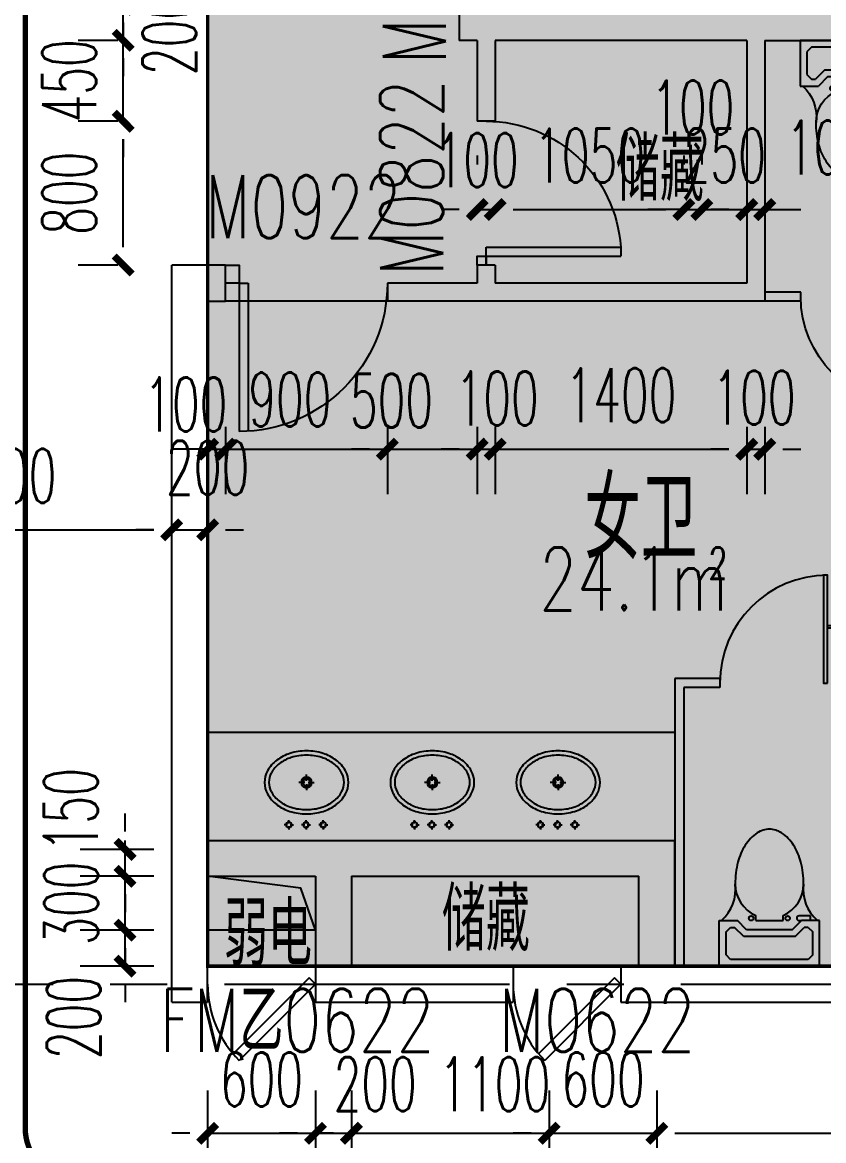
# Model space of a CAD drawing. Extents: x 824790 to 973415, y 4290613 to 4374713.
# Drawn here: x 886579 to 891038, y 4328325 to 4334545 of the extents above; entities that cross this region are included whole.
import ezdxf

# ---------------------------------------------------------------- set-up
doc = ezdxf.new("R2010")
doc.units = 0
doc.header["$LTSCALE"] = 1000
doc.header["$MEASUREMENT"] = 0
for name, pattern in [('ACAD_ISO08W100', [36, 24, -3, 6, -3]), ('CENTER', [50.8, 31.75, -6.35, 6.35, -6.35]), ('DASH', [0.35, 0.25, -0.1]), ('DOTE', [2.42, 2, -0.2, 0.02, -0.2]), ('HIDDEN', [0.375, 0.25, -0.125])]:
    doc.linetypes.add(name, pattern=pattern)
doc.layers.get('0').update_dxf_attribs({"color": 255, "linetype": 'CONTINUOUS'})
for name, color, linetype in [('A-AREA-TEXT', 6, 'CONTINUOUS'), ('A-DIM', 201, 'CONTINUOUS'), ('A-DOTE', 8, 'ACAD_ISO08W100'), ('A-LINE', 254, 'CONTINUOUS'), ('A-LVTRY', 147, 'CONTINUOUS'), ('A-NOTE', 150, 'CONTINUOUS'), ('A-TEXT-CN', 31, 'CONTINUOUS'), ('A-WALL', 2, 'CONTINUOUS'), ('A-WINDOW', 4, 'CONTINUOUS'), ('A-WINDOW-TEXT', 93, 'CONTINUOUS'), ('A_SANITARY', 91, 'CONTINUOUS'), ('DOTE', 17, 'DOTE'), ('管井', 6, 'CONTINUOUS'), ('降板', 7, 'CONTINUOUS')]:
    doc.layers.add(name, color=color, linetype=linetype)
doc.styles.add('_HZTXT', font='tjromans.shx', dxfattribs={"width": 0.7, "bigfont": 'tjhztxt.shx'})
doc.styles.add('ATT', font='txt')
doc.styles.add('DIM_FONT', font='SIMPLEX.shx', dxfattribs={"width": 0.6, "bigfont": 'GBCBIG.shx'})
doc.styles.add('PRC-S', font='TJROMANS.shx', dxfattribs={"width": 0.7, "bigfont": 'hztxt.shx'})
doc.dimstyles.new('DIMN', dxfattribs={"dimtxt": 300, "dimasz": 100, "dimexe": 250, "dimexo": 300, "dimgap": 150, "dimtad": 1, "dimdec": 0, "dimzin": 0, "dimdsep": 46, "dimtxsty": 'DIM_FONT', "dimblk": 'h-_ArchTick', "dimcen": 0.09, "dimclrt": 7, "dimazin": 2, "dimtfac": 1, "dimtdec": 0, "dimtix": 1, "dimtmove": 2, "dimatfit": 3, "dimfxl": 0, "dimtolj": 1, "dimtzin": 0, "dimarcsym": 0})

# ---------------------------------------------------------------- blocks, each defined once
blk = doc.blocks.new('h-wrt')
at = {"layer": 'A-DOTE', "linetype": 'CENTER', "ltscale": 0.05}
blk.add_line((-2603736, -1769229), (-2483728.3, -1769229), dxfattribs=at)
blk = doc.blocks.new('h-1-洗手盆')
at = {"layer": 'A-LVTRY'}
for p, q in [((-5.8, 217.6), (-33.8, 217.6)), ((2.2, 225.6), (2.2, 253.5)), ((2.2, 209.6), (2.2, 181.7)), ((10.2, 217.6), (38.1, 217.6)), ((-85.8, 21.2), (-101.2, 21.2)), ((-80, 27), (-80, 42.5)), ((-80, 15.4), (-80, 0)), ((-74.2, 21.2), (-58.8, 21.2)), ((-5.8, 21.2), (-21.2, 21.2)), ((0, 27), (0, 42.5)), ((0, 15.4), (0, 0)), ((5.8, 21.2), (21.2, 21.2)), ((74.2, 21.2), (58.8, 21.2)), ((80, 27), (80, 42.5)), ((80, 15.4), (80, 0)), ((85.8, 21.2), (101.2, 21.2))]:
    blk.add_line(p, q, dxfattribs=at)
for centre, major_axis, start_param, end_param in [((2.2, 105.6), (182.4, 182.4), 0.785403, 1.086999), ((2.2, 105.6), (182.4, 182.4), 0.483806, 0.785403), ((-41.1, 195.5), (-110.9, 110.9), -0.141234, 0.281387), ((-14.9, 160.6), (141.7, 141.7), 1.086999, 1.429562), ((-14.9, 160.6), (-127.6, 127.6), -0.483797, -0.141234), ((2.2, 105.6), (168.3, 168.3), 0.785403, 1.086999), ((2.2, 105.6), (168.3, 168.3), 0.483806, 0.785403), ((19.3, 160.6), (127.6, 127.6), 0.141244, 0.483806), ((19.3, 160.6), (-141.7, 141.7), -1.429553, -1.08699), ((45.5, 195.5), (-110.9, 110.9), 4.431011, 4.853633), ((-81.3, 217.6), (-78.5, 78.5), 0.281387, 0.785403), ((-81.3, 217.6), (-64.3, 64.3), 0.281387, 0.785403), ((-41.1, 195.5), (-96.7, 96.7), -0.141234, 0.281387), ((45.5, 195.5), (-96.7, 96.7), 4.431011, 4.853633), ((85.6, 217.6), (-64.3, 64.3), 3.926996, 4.431011), ((85.6, 217.6), (-78.5, 78.5), 3.926996, 4.431011), ((-81.3, 217.6), (78.5, 78.5), 2.356199, 2.860215), ((-81.3, 217.6), (64.3, 64.3), 2.356199, 2.860215), ((85.6, 217.6), (64.3, 64.3), 4.993776, 5.497792), ((85.6, 217.6), (-78.5, 78.5), 3.42298, 3.926996), ((-41.1, 239.8), (110.9, 110.9), 2.860215, 3.282836), ((-41.1, 239.8), (-96.7, 96.7), 1.289419, 1.71204), ((45.5, 239.8), (-96.7, 96.7), 3.000358, 3.42298), ((45.5, 239.8), (-110.9, 110.9), 3.000358, 3.42298), ((-14.9, 274.6), (-141.7, 141.7), 1.71204, 2.054603), ((-14.9, 274.6), (-127.6, 127.6), 1.71204, 2.054603), ((19.3, 274.6), (127.6, 127.6), 4.228592, 4.571155), ((19.3, 274.6), (-141.7, 141.7), 2.657796, 3.000358), ((2.2, 329.6), (-182.4, 182.4), 2.054603, 2.356199), ((2.2, 329.6), (-168.3, 168.3), 2.054603, 2.356199), ((2.2, 329.6), (168.3, 168.3), 3.926996, 4.228592), ((2.2, 329.6), (182.4, 182.4), 3.926996, 4.228592)]:
    blk.add_ellipse(centre, major_axis=major_axis, ratio=1, start_param=start_param, end_param=end_param, dxfattribs=at)
at = {"layer": 'A-LVTRY', "extrusion": (-1.49096e-13, -2.51603e-13, -1)}
blk.add_ellipse((2.2, 217.6), major_axis=(17.3, 17.3), ratio=1, dxfattribs=at)
at = {"layer": 'A-LVTRY', "extrusion": (-1.52506e-13, -2.49557e-13, -1)}
blk.add_ellipse((2.2, 217.6), major_axis=(-11.6, 11.6), ratio=1, dxfattribs=at)
at = {"layer": 'A-LVTRY', "extrusion": (-1.55026e-13, -2.5838e-13, -1)}
blk.add_ellipse((-80, 21.2), major_axis=(-9.33, 9.33), ratio=1, dxfattribs=at)
at = {"layer": 'A-LVTRY', "extrusion": (-1.37801e-13, -2.41155e-13, -1)}
for centre, major_axis in [((0, 21.2), (-9.33, 9.33)), ((80, 21.2), (9.33, 9.33))]:
    blk.add_ellipse(centre, major_axis=major_axis, ratio=1, dxfattribs=at)
blk = doc.blocks.new('h-D09')
for p, q in [((75, 0), (75, 825)), ((125, 0), (125, 823.5)), ((75, 0), (125, 0))]:
    blk.add_line(p, q)
blk.add_lwpolyline([(75, 0), (0, 0), (0, -100), (75, -100)], close=True)
blk.add_arc((75, 0), 825, 0, 90)
blk = doc.blocks.new('h-D06')
at = {"linetype": 'ByBlock'}
for p, q in [((0, 0), (424.3, 424.3)), ((35.4, -35.4), (458.1, 387.4)), ((0, 0), (35.4, -35.4))]:
    blk.add_line(p, q, dxfattribs=at)
blk.add_arc((0, 0), 600, 0, 45, dxfattribs=at)
blk = doc.blocks.new('h-D08')
at = {"linetype": 'ByBlock'}
for p, q in [((50, 0), (50, 748.3)), ((100, 748.3), (50, 748.3)), ((100, 0), (100, 748.3)), ((0, 0), (50, 0)), ((50, 0), (100, 0))]:
    blk.add_line(p, q, dxfattribs=at)
blk.add_lwpolyline([(0, -50), (50, -50), (50, 0), (0, 0)], close=True, dxfattribs=at)
blk.add_arc((50, 0), 750, 360, 86.17745, dxfattribs=at)
blk = doc.blocks.new('h-1-大便器')
at = {"color": 0, "linetype": 'ByBlock'}
for p, q in [((0, -279.4), (0, 279.4)), ((0, 279.4), (254, 279.4)), ((254, 279.4), (254, 177.8)), ((38.1, 215.9), (63.5, 241.3)), ((38.1, -215.9), (38.1, 215.9)), ((63.5, 241.3), (190.5, 241.3)), ((165.1, 142.8), (215.9, 193.6)), ((190.5, 241.3), (215.9, 215.9)), ((215.9, 215.9), (215.9, 193.6)), ((165.1, -142.8), (165.1, 142.8)), ((203.2, 127), (254, 177.8)), ((203.2, -127), (203.2, 127)), ((254, 76.2), (254, -76.2)), ((254, 76.2), (282.6, 76.2)), ((254, -76.2), (282.6, -76.2)), ((165.1, -142.8), (215.9, -193.6)), ((203.2, -127), (254, -177.8)), ((254, -165.1), (254, -177.8)), ((254, -279.4), (254, -177.8)), ((279.4, -228.6), (279.4, -165.1)), ((63.5, -241.3), (38.1, -215.9)), ((63.5, -241.3), (190.5, -241.3)), ((215.9, -215.9), (190.5, -241.3)), ((215.9, -215.9), (215.9, -193.6)), ((254, -228.6), (279.4, -228.6)), ((0, -279.4), (254, -279.4))]:
    blk.add_line(p, q, dxfattribs=at)
blk.add_lwpolyline([(457.2, -190.5, 0.063415), (579, -175, 0.076468), (672.7, -134.7, 0.107136), (741.6, -67.6, 0.147373), (762, 0, 0.147373), (741.6, 67.6, 0.107136), (672.7, 134.7, 0.076468), (579, 175, 0.063415), (457.2, 190.5, 0.063415)], format="xyb", dxfattribs=at)
for centre in [(266.7, 101.6), (266.7, -101.6)]:
    blk.add_circle(centre, 12.7, dxfattribs=at)
for centre, radius, start, end in [((426.2, 416.9), 228.5, 221.08899, 277.79892), ((457.2, 0), 190.5, 90, 156.42182), ((457.2, 0), 190.5, 203.57818, 270), ((266.7, -165.1), 12.7, 0, 180), ((426.2, -416.9), 228.5, 82.20108, 138.91101)]:
    blk.add_arc(centre, radius, start, end, dxfattribs=at)
at = {"color": 0, "linetype": 'ByBlock', "style": 'ATT'}
for tag, p, flags in [('ITEM', (0, -533.4), 3), ('ROOM_NUMBER', (0, -762), 1)]:
    blk.add_attdef(tag, p, '', height=152.4, dxfattribs=dict(at, flags=flags))
blk = doc.blocks.new('h-A$C23BF0790')
at = {"layer": 'A_SANITARY'}
for p, q in [((600, 320), (640, 320)), ((640, 320), (640, 305)), ((640, 305), (600, 305))]:
    blk.add_line(p, q, dxfattribs=at)
blk.add_lwpolyline([(600, 0), (600, 600), (576, 600), (576, 0)], close=True, dxfattribs=at)
blk.add_arc((600, 0), 600, 90, 180, dxfattribs=at)
blk = doc.blocks.new('h-_ArchTick')
at = {"color": 0, "linetype": 'ByBlock', "const_width": 0.4}
blk.add_lwpolyline([(-0.5, -0.5), (0.5, 0.5)], dxfattribs=at)
blk = doc.blocks.new('*D756')
at = {"layer": 'A-DIM', "color": 0, "lineweight": -2, "transparency": 16777216}
for p, q in [((889109.9, 4333804.3), (889109.9, 4333754.3)), ((889209.9, 4333804.3), (889209.9, 4333754.3)), ((889009.9, 4333504.3), (888909.9, 4333504.3)), ((889109.9, 4333504.3), (889209.9, 4333504.3)), ((889309.9, 4333504.3), (889409.9, 4333504.3))]:
    blk.add_line(p, q, dxfattribs=at)
at = {"layer": 'A-DIM', "color": 0, "lineweight": -2, "transparency": 16777216, "xscale": 100, "yscale": 100, "zscale": 100}
blk.add_blockref('h-_ArchTick', (889109.9, 4333504.3), dxfattribs=at)
at = {"layer": 'A-DIM', "color": 0, "lineweight": -2, "transparency": 16777216, "xscale": 100, "yscale": 100, "zscale": 100, "rotation": 180}
blk.add_blockref('h-_ArchTick', (889209.9, 4333504.3), dxfattribs=at)
at = {"layer": 'A-DIM', "color": 7, "transparency": 16777216, "insert": (889109.9, 4333779.3), "char_height": 300, "attachment_point": 5, "style": 'DIM_FONT'}
blk.add_mtext('\\A1;100', dxfattribs=at)
blk = doc.blocks.new('*D757')
at = {"layer": 'A-DIM', "color": 0, "lineweight": -2, "transparency": 16777216}
for p, q in [((889209.9, 4333804.3), (889209.9, 4333754.3)), ((890259.9, 4333804.3), (890259.9, 4333754.3)), ((889309.9, 4333504.3), (890159.9, 4333504.3))]:
    blk.add_line(p, q, dxfattribs=at)
at = {"layer": 'A-DIM', "color": 0, "lineweight": -2, "transparency": 16777216, "xscale": 100, "yscale": 100, "zscale": 100, "rotation": 180}
blk.add_blockref('h-_ArchTick', (889209.9, 4333504.3), dxfattribs=at)
at = {"layer": 'A-DIM', "color": 0, "lineweight": -2, "transparency": 16777216, "xscale": 100, "yscale": 100, "zscale": 100}
blk.add_blockref('h-_ArchTick', (890259.9, 4333504.3), dxfattribs=at)
at = {"layer": 'A-DIM', "color": 7, "transparency": 16777216, "insert": (889734.9, 4333804.3), "char_height": 300, "attachment_point": 5, "style": 'DIM_FONT'}
blk.add_mtext('\\A1;1050', dxfattribs=at)
blk = doc.blocks.new('*D758')
at = {"layer": 'A-DIM', "color": 0, "lineweight": -2, "transparency": 16777216}
for p, q in [((890259.9, 4333804.3), (890259.9, 4333754.3)), ((890359.8, 4333804.3), (890359.8, 4333754.3)), ((890159.9, 4333504.3), (890059.9, 4333504.3)), ((890259.9, 4333504.3), (890359.8, 4333504.3)), ((890459.8, 4333504.3), (890559.8, 4333504.3))]:
    blk.add_line(p, q, dxfattribs=at)
at = {"layer": 'A-DIM', "color": 0, "lineweight": -2, "transparency": 16777216, "xscale": 100, "yscale": 100, "zscale": 100}
blk.add_blockref('h-_ArchTick', (890259.9, 4333504.3), dxfattribs=at)
at = {"layer": 'A-DIM', "color": 0, "lineweight": -2, "transparency": 16777216, "xscale": 100, "yscale": 100, "zscale": 100, "rotation": 180}
blk.add_blockref('h-_ArchTick', (890359.8, 4333504.3), dxfattribs=at)
at = {"layer": 'A-DIM', "color": 7, "transparency": 16777216, "insert": (890309.8, 4334071.8), "char_height": 300, "attachment_point": 5, "style": 'DIM_FONT'}
blk.add_mtext('\\A1;100', dxfattribs=at)
blk = doc.blocks.new('*D759')
at = {"layer": 'A-DIM', "color": 0, "lineweight": -2, "transparency": 16777216}
for p, q in [((890359.8, 4333804.3), (890359.8, 4333754.3)), ((890609.9, 4333804.3), (890609.9, 4333754.3)), ((890259.8, 4333504.3), (890159.8, 4333504.3)), ((890359.8, 4333504.3), (890609.9, 4333504.3)), ((890709.9, 4333504.3), (890809.9, 4333504.3))]:
    blk.add_line(p, q, dxfattribs=at)
at = {"layer": 'A-DIM', "color": 0, "lineweight": -2, "transparency": 16777216, "xscale": 100, "yscale": 100, "zscale": 100}
blk.add_blockref('h-_ArchTick', (890359.8, 4333504.3), dxfattribs=at)
at = {"layer": 'A-DIM', "color": 0, "lineweight": -2, "transparency": 16777216, "xscale": 100, "yscale": 100, "zscale": 100, "rotation": 180}
blk.add_blockref('h-_ArchTick', (890609.9, 4333504.3), dxfattribs=at)
at = {"layer": 'A-DIM', "color": 7, "transparency": 16777216, "insert": (890484.8, 4333804.3), "char_height": 300, "attachment_point": 5, "style": 'DIM_FONT'}
blk.add_mtext('\\A1;250', dxfattribs=at)
blk = doc.blocks.new('*D760')
at = {"layer": 'A-DIM', "color": 0, "lineweight": -2, "transparency": 16777216}
for p, q in [((890609.9, 4333804.3), (890609.9, 4333754.3)), ((890709.9, 4333804.3), (890709.9, 4333754.3)), ((890509.9, 4333504.3), (890409.9, 4333504.3)), ((890609.9, 4333504.3), (890709.9, 4333504.3)), ((890809.9, 4333504.3), (890909.9, 4333504.3))]:
    blk.add_line(p, q, dxfattribs=at)
at = {"layer": 'A-DIM', "color": 0, "lineweight": -2, "transparency": 16777216, "xscale": 100, "yscale": 100, "zscale": 100}
blk.add_blockref('h-_ArchTick', (890609.9, 4333504.3), dxfattribs=at)
at = {"layer": 'A-DIM', "color": 0, "lineweight": -2, "transparency": 16777216, "xscale": 100, "yscale": 100, "zscale": 100, "rotation": 180}
blk.add_blockref('h-_ArchTick', (890709.9, 4333504.3), dxfattribs=at)
at = {"layer": 'A-DIM', "color": 7, "transparency": 16777216, "insert": (891059.9, 4333849.3), "char_height": 300, "attachment_point": 5, "style": 'DIM_FONT'}
blk.add_mtext('\\A1;100', dxfattribs=at)
blk = doc.blocks.new('*D763')
at = {"layer": 'A-DIM', "color": 0, "lineweight": -2, "transparency": 16777216}
for p, q in [((887139.7, 4335295.4), (887139.7, 4335395.4)), ((887109.9, 4335195.4), (886889.7, 4335195.4)), ((887139.7, 4334645.4), (887139.7, 4335195.4)), ((887109.9, 4334645.4), (886889.7, 4334645.4)), ((887139.7, 4334545.4), (887139.7, 4334445.4))]:
    blk.add_line(p, q, dxfattribs=at)
at = {"layer": 'A-DIM', "color": 0, "lineweight": -2, "transparency": 16777216, "xscale": 100, "yscale": 100, "zscale": 100}
for p, rotation in [((887139.7, 4335195.4), 270), ((887139.7, 4334645.4), 90)]:
    blk.add_blockref('h-_ArchTick', p, dxfattribs=dict(at, rotation=rotation))
at = {"layer": 'A-DIM', "color": 7, "transparency": 16777216, "insert": (886839.7, 4334920.4), "char_height": 300, "attachment_point": 5, "rotation": 90, "style": 'DIM_FONT'}
blk.add_mtext('\\A1;550', dxfattribs=at)
blk = doc.blocks.new('*D764')
at = {"layer": 'A-DIM', "color": 0, "lineweight": -2, "transparency": 16777216}
for p, q in [((887139.7, 4334745.4), (887139.7, 4334845.4)), ((887109.9, 4334645.4), (886889.7, 4334645.4)), ((887139.7, 4334445.4), (887139.7, 4334645.4)), ((887109.9, 4334445.4), (886889.7, 4334445.4)), ((887139.7, 4334345.4), (887139.7, 4334245.4))]:
    blk.add_line(p, q, dxfattribs=at)
at = {"layer": 'A-DIM', "color": 0, "lineweight": -2, "transparency": 16777216, "xscale": 100, "yscale": 100, "zscale": 100}
for p, rotation in [((887139.7, 4334645.4), 270), ((887139.7, 4334445.4), 90)]:
    blk.add_blockref('h-_ArchTick', p, dxfattribs=dict(at, rotation=rotation))
at = {"layer": 'A-DIM', "color": 7, "transparency": 16777216, "insert": (887396.5, 4334482.9), "char_height": 300, "attachment_point": 5, "rotation": 90, "style": 'DIM_FONT'}
blk.add_mtext('\\A1;200', dxfattribs=at)
blk = doc.blocks.new('*D765')
at = {"layer": 'A-DIM', "color": 0, "lineweight": -2, "transparency": 16777216}
for p, q in [((887139.7, 4334545.4), (887139.7, 4334645.4)), ((887109.9, 4334445.4), (886889.7, 4334445.4)), ((887139.7, 4333995.4), (887139.7, 4334445.4)), ((887109.9, 4333995.4), (886889.7, 4333995.4)), ((887139.7, 4333895.4), (887139.7, 4333795.4))]:
    blk.add_line(p, q, dxfattribs=at)
at = {"layer": 'A-DIM', "color": 0, "lineweight": -2, "transparency": 16777216, "xscale": 100, "yscale": 100, "zscale": 100}
for p, rotation in [((887139.7, 4334445.4), 270), ((887139.7, 4333995.4), 90)]:
    blk.add_blockref('h-_ArchTick', p, dxfattribs=dict(at, rotation=rotation))
at = {"layer": 'A-DIM', "color": 7, "transparency": 16777216, "insert": (886839.7, 4334220.4), "char_height": 300, "attachment_point": 5, "rotation": 90, "style": 'DIM_FONT'}
blk.add_mtext('\\A1;450', dxfattribs=at)
blk = doc.blocks.new('*D766')
at = {"layer": 'A-DIM', "color": 0, "lineweight": -2, "transparency": 16777216}
for p, q in [((887109.9, 4333995.4), (886889.7, 4333995.4)), ((887139.7, 4333295.4), (887139.7, 4333895.4)), ((887109.9, 4333195.4), (886889.7, 4333195.4))]:
    blk.add_line(p, q, dxfattribs=at)
at = {"layer": 'A-DIM', "color": 0, "lineweight": -2, "transparency": 16777216, "xscale": 100, "yscale": 100, "zscale": 100}
for p, rotation in [((887139.7, 4333995.4), 90), ((887139.7, 4333195.4), 270)]:
    blk.add_blockref('h-_ArchTick', p, dxfattribs=dict(at, rotation=rotation))
at = {"layer": 'A-DIM', "color": 7, "transparency": 16777216, "insert": (886839.7, 4333595.4), "char_height": 300, "attachment_point": 5, "rotation": 90, "style": 'DIM_FONT'}
blk.add_mtext('\\A1;800', dxfattribs=at)
blk = doc.blocks.new('*D777')
at = {"layer": 'A-DIM', "color": 0, "lineweight": -2, "transparency": 16777216}
for p, q in [((887609.9, 4332295.4), (887609.9, 4331921.2)), ((887709.9, 4332295.4), (887709.9, 4331921.2)), ((887509.9, 4332171.2), (887409.9, 4332171.2)), ((887609.9, 4332171.2), (887709.9, 4332171.2)), ((887809.9, 4332171.2), (887909.9, 4332171.2))]:
    blk.add_line(p, q, dxfattribs=at)
at = {"layer": 'A-DIM', "color": 0, "lineweight": -2, "transparency": 16777216, "xscale": 100, "yscale": 100, "zscale": 100}
blk.add_blockref('h-_ArchTick', (887609.9, 4332171.2), dxfattribs=at)
at = {"layer": 'A-DIM', "color": 0, "lineweight": -2, "transparency": 16777216, "xscale": 100, "yscale": 100, "zscale": 100, "rotation": 180}
blk.add_blockref('h-_ArchTick', (887709.9, 4332171.2), dxfattribs=at)
at = {"layer": 'A-DIM', "color": 7, "transparency": 16777216, "insert": (887488.2, 4332420.5), "char_height": 300, "attachment_point": 5, "style": 'DIM_FONT'}
blk.add_mtext('\\A1;100', dxfattribs=at)
blk = doc.blocks.new('*D778')
at = {"layer": 'A-DIM', "color": 0, "lineweight": -2, "transparency": 16777216}
for p, q in [((887709.9, 4332295.4), (887709.9, 4331921.2)), ((888609.9, 4332295.4), (888609.9, 4331921.2)), ((887609.9, 4332171.2), (887509.9, 4332171.2)), ((887709.9, 4332171.2), (888609.9, 4332171.2)), ((888709.9, 4332171.2), (888809.9, 4332171.2))]:
    blk.add_line(p, q, dxfattribs=at)
at = {"layer": 'A-DIM', "color": 0, "lineweight": -2, "transparency": 16777216, "xscale": 100, "yscale": 100, "zscale": 100}
blk.add_blockref('h-_ArchTick', (887709.9, 4332171.2), dxfattribs=at)
at = {"layer": 'A-DIM', "color": 0, "lineweight": -2, "transparency": 16777216, "xscale": 100, "yscale": 100, "zscale": 100, "rotation": 180}
blk.add_blockref('h-_ArchTick', (888609.9, 4332171.2), dxfattribs=at)
at = {"layer": 'A-DIM', "color": 7, "transparency": 16777216, "insert": (888067.4, 4332448), "char_height": 300, "attachment_point": 5, "style": 'DIM_FONT'}
blk.add_mtext('\\A1;900', dxfattribs=at)
blk = doc.blocks.new('*D779')
at = {"layer": 'A-DIM', "color": 0, "lineweight": -2, "transparency": 16777216}
for p, q in [((888609.9, 4332295.4), (888609.9, 4331921.2)), ((889109.9, 4332295.4), (889109.9, 4331921.2)), ((888509.9, 4332171.2), (888409.9, 4332171.2)), ((888609.9, 4332171.2), (889109.9, 4332171.2)), ((889209.9, 4332171.2), (889309.9, 4332171.2))]:
    blk.add_line(p, q, dxfattribs=at)
at = {"layer": 'A-DIM', "color": 0, "lineweight": -2, "transparency": 16777216, "xscale": 100, "yscale": 100, "zscale": 100}
blk.add_blockref('h-_ArchTick', (888609.9, 4332171.2), dxfattribs=at)
at = {"layer": 'A-DIM', "color": 0, "lineweight": -2, "transparency": 16777216, "xscale": 100, "yscale": 100, "zscale": 100, "rotation": 180}
blk.add_blockref('h-_ArchTick', (889109.9, 4332171.2), dxfattribs=at)
at = {"layer": 'A-DIM', "color": 7, "transparency": 16777216, "insert": (888633, 4332441.2), "char_height": 300, "attachment_point": 5, "style": 'DIM_FONT'}
blk.add_mtext('\\A1;500', dxfattribs=at)
blk = doc.blocks.new('*D780')
at = {"layer": 'A-DIM', "color": 0, "lineweight": -2, "transparency": 16777216}
for p, q in [((889109.9, 4332295.4), (889109.9, 4331921.2)), ((889209.9, 4332295.4), (889209.9, 4331921.2)), ((889009.9, 4332171.2), (888909.9, 4332171.2)), ((889109.9, 4332171.2), (889209.9, 4332171.2)), ((889309.9, 4332171.2), (889409.9, 4332171.2))]:
    blk.add_line(p, q, dxfattribs=at)
at = {"layer": 'A-DIM', "color": 0, "lineweight": -2, "transparency": 16777216, "xscale": 100, "yscale": 100, "zscale": 100}
blk.add_blockref('h-_ArchTick', (889109.9, 4332171.2), dxfattribs=at)
at = {"layer": 'A-DIM', "color": 0, "lineweight": -2, "transparency": 16777216, "xscale": 100, "yscale": 100, "zscale": 100, "rotation": 180}
blk.add_blockref('h-_ArchTick', (889209.9, 4332171.2), dxfattribs=at)
at = {"layer": 'A-DIM', "color": 7, "transparency": 16777216, "insert": (889220.4, 4332453.8), "char_height": 300, "attachment_point": 5, "style": 'DIM_FONT'}
blk.add_mtext('\\A1;100', dxfattribs=at)
blk = doc.blocks.new('*D781')
at = {"layer": 'A-DIM', "color": 0, "lineweight": -2, "transparency": 16777216}
for p, q in [((889209.9, 4332295.4), (889209.9, 4331921.2)), ((890609.9, 4332295.4), (890609.9, 4331921.2)), ((889309.9, 4332171.2), (890509.9, 4332171.2))]:
    blk.add_line(p, q, dxfattribs=at)
at = {"layer": 'A-DIM', "color": 0, "lineweight": -2, "transparency": 16777216, "xscale": 100, "yscale": 100, "zscale": 100, "rotation": 180}
blk.add_blockref('h-_ArchTick', (889209.9, 4332171.2), dxfattribs=at)
at = {"layer": 'A-DIM', "color": 0, "lineweight": -2, "transparency": 16777216, "xscale": 100, "yscale": 100, "zscale": 100}
blk.add_blockref('h-_ArchTick', (890609.9, 4332171.2), dxfattribs=at)
at = {"layer": 'A-DIM', "color": 7, "transparency": 16777216, "insert": (889909.9, 4332471.2), "char_height": 300, "attachment_point": 5, "style": 'DIM_FONT'}
blk.add_mtext('\\A1;1400', dxfattribs=at)
blk = doc.blocks.new('*D782')
at = {"layer": 'A-DIM', "color": 0, "lineweight": -2, "transparency": 16777216}
for p, q in [((890609.9, 4332295.4), (890609.9, 4331921.2)), ((890709.9, 4332295.4), (890709.9, 4331921.2)), ((890509.9, 4332171.2), (890409.9, 4332171.2)), ((890609.9, 4332171.2), (890709.9, 4332171.2)), ((890809.9, 4332171.2), (890909.9, 4332171.2))]:
    blk.add_line(p, q, dxfattribs=at)
at = {"layer": 'A-DIM', "color": 0, "lineweight": -2, "transparency": 16777216, "xscale": 100, "yscale": 100, "zscale": 100}
blk.add_blockref('h-_ArchTick', (890609.9, 4332171.2), dxfattribs=at)
at = {"layer": 'A-DIM', "color": 0, "lineweight": -2, "transparency": 16777216, "xscale": 100, "yscale": 100, "zscale": 100, "rotation": 180}
blk.add_blockref('h-_ArchTick', (890709.9, 4332171.2), dxfattribs=at)
at = {"layer": 'A-DIM', "color": 7, "transparency": 16777216, "insert": (890649.9, 4332457.9), "char_height": 300, "attachment_point": 5, "style": 'DIM_FONT'}
blk.add_mtext('\\A1;100', dxfattribs=at)
blk = doc.blocks.new('*D783')
at = {"layer": 'A-DIM', "color": 0, "lineweight": -2, "transparency": 16777216}
for p, q in [((887150.1, 4329595.4), (887150.1, 4329695.4)), ((887309.9, 4329495.4), (886900.1, 4329495.4)), ((887150.1, 4329295.4), (887150.1, 4329495.4)), ((887309.9, 4329295.4), (886900.1, 4329295.4)), ((887150.1, 4329195.4), (887150.1, 4329095.4))]:
    blk.add_line(p, q, dxfattribs=at)
at = {"layer": 'A-DIM', "color": 0, "lineweight": -2, "transparency": 16777216, "xscale": 100, "yscale": 100, "zscale": 100}
for p, rotation in [((887150.1, 4329495.4), 270), ((887150.1, 4329295.4), 90)]:
    blk.add_blockref('h-_ArchTick', p, dxfattribs=dict(at, rotation=rotation))
at = {"layer": 'A-DIM', "color": 7, "transparency": 16777216, "insert": (886864.5, 4329010.3), "char_height": 300, "attachment_point": 5, "rotation": 90, "style": 'DIM_FONT'}
blk.add_mtext('\\A1;200', dxfattribs=at)
blk = doc.blocks.new('*D784')
at = {"layer": 'A-DIM', "color": 0, "lineweight": -2, "transparency": 16777216}
for p, q in [((887150.1, 4329895.4), (887150.1, 4329995.4)), ((887309.9, 4329795.4), (886900.1, 4329795.4)), ((887150.1, 4329495.4), (887150.1, 4329795.4)), ((887309.9, 4329495.4), (886900.1, 4329495.4)), ((887150.1, 4329395.4), (887150.1, 4329295.4))]:
    blk.add_line(p, q, dxfattribs=at)
at = {"layer": 'A-DIM', "color": 0, "lineweight": -2, "transparency": 16777216, "xscale": 100, "yscale": 100, "zscale": 100}
for p, rotation in [((887150.1, 4329795.4), 270), ((887150.1, 4329495.4), 90)]:
    blk.add_blockref('h-_ArchTick', p, dxfattribs=dict(at, rotation=rotation))
at = {"layer": 'A-DIM', "color": 7, "transparency": 16777216, "insert": (886850.1, 4329645.4), "char_height": 300, "attachment_point": 5, "rotation": 90, "style": 'DIM_FONT'}
blk.add_mtext('\\A1;300', dxfattribs=at)
blk = doc.blocks.new('*D785')
at = {"layer": 'A-DIM', "color": 0, "lineweight": -2, "transparency": 16777216}
for p, q in [((887150.1, 4330045.4), (887150.1, 4330145.4)), ((887309.9, 4329945.4), (886900.1, 4329945.4)), ((887150.1, 4329795.4), (887150.1, 4329945.4)), ((887309.9, 4329795.4), (886900.1, 4329795.4)), ((887150.1, 4329695.4), (887150.1, 4329595.4))]:
    blk.add_line(p, q, dxfattribs=at)
at = {"layer": 'A-DIM', "color": 0, "lineweight": -2, "transparency": 16777216, "xscale": 100, "yscale": 100, "zscale": 100}
for p, rotation in [((887150.1, 4329945.4), 270), ((887150.1, 4329795.4), 90)]:
    blk.add_blockref('h-_ArchTick', p, dxfattribs=dict(at, rotation=rotation))
at = {"layer": 'A-DIM', "color": 7, "transparency": 16777216, "insert": (886848.1, 4330165.6), "char_height": 300, "attachment_point": 5, "rotation": 90, "style": 'DIM_FONT'}
blk.add_mtext('\\A1;150', dxfattribs=at)
blk = doc.blocks.new('*D786')
at = {"layer": 'A-DIM', "color": 0, "lineweight": -2, "transparency": 16777216}
for p, q in [((887609.9, 4328604.6), (887609.9, 4328115.9)), ((888209.9, 4328604.6), (888209.9, 4328115.9)), ((887509.9, 4328365.9), (887409.9, 4328365.9)), ((887609.9, 4328365.9), (888209.9, 4328365.9)), ((888309.9, 4328365.9), (888409.9, 4328365.9))]:
    blk.add_line(p, q, dxfattribs=at)
at = {"layer": 'A-DIM', "color": 0, "lineweight": -2, "transparency": 16777216, "xscale": 100, "yscale": 100, "zscale": 100}
blk.add_blockref('h-_ArchTick', (887609.9, 4328365.9), dxfattribs=at)
at = {"layer": 'A-DIM', "color": 0, "lineweight": -2, "transparency": 16777216, "xscale": 100, "yscale": 100, "zscale": 100, "rotation": 180}
blk.add_blockref('h-_ArchTick', (888209.9, 4328365.9), dxfattribs=at)
at = {"layer": 'A-DIM', "color": 7, "transparency": 16777216, "insert": (887909.9, 4328665.9), "char_height": 300, "attachment_point": 5, "style": 'DIM_FONT'}
blk.add_mtext('\\A1;600', dxfattribs=at)
blk = doc.blocks.new('*D787')
at = {"layer": 'A-DIM', "color": 0, "lineweight": -2, "transparency": 16777216}
for p, q in [((888209.9, 4328604.6), (888209.9, 4328115.9)), ((888409.9, 4328604.6), (888409.9, 4328115.9)), ((888109.9, 4328365.9), (888009.9, 4328365.9)), ((888209.9, 4328365.9), (888409.9, 4328365.9)), ((888509.9, 4328365.9), (888609.9, 4328365.9))]:
    blk.add_line(p, q, dxfattribs=at)
at = {"layer": 'A-DIM', "color": 0, "lineweight": -2, "transparency": 16777216, "xscale": 100, "yscale": 100, "zscale": 100}
blk.add_blockref('h-_ArchTick', (888209.9, 4328365.9), dxfattribs=at)
at = {"layer": 'A-DIM', "color": 0, "lineweight": -2, "transparency": 16777216, "xscale": 100, "yscale": 100, "zscale": 100, "rotation": 180}
blk.add_blockref('h-_ArchTick', (888409.9, 4328365.9), dxfattribs=at)
at = {"layer": 'A-DIM', "color": 7, "transparency": 16777216, "insert": (888542.2, 4328639.2), "char_height": 300, "attachment_point": 5, "style": 'DIM_FONT'}
blk.add_mtext('\\A1;200', dxfattribs=at)
blk = doc.blocks.new('*D788')
at = {"layer": 'A-DIM', "color": 0, "lineweight": -2, "transparency": 16777216}
for p, q in [((888409.9, 4328604.6), (888409.9, 4328115.9)), ((889509.9, 4328604.6), (889509.9, 4328115.9)), ((888309.9, 4328365.9), (888209.9, 4328365.9)), ((888409.9, 4328365.9), (889509.9, 4328365.9)), ((889609.9, 4328365.9), (889709.9, 4328365.9))]:
    blk.add_line(p, q, dxfattribs=at)
at = {"layer": 'A-DIM', "color": 0, "lineweight": -2, "transparency": 16777216, "xscale": 100, "yscale": 100, "zscale": 100}
blk.add_blockref('h-_ArchTick', (888409.9, 4328365.9), dxfattribs=at)
at = {"layer": 'A-DIM', "color": 0, "lineweight": -2, "transparency": 16777216, "xscale": 100, "yscale": 100, "zscale": 100, "rotation": 180}
blk.add_blockref('h-_ArchTick', (889509.9, 4328365.9), dxfattribs=at)
at = {"layer": 'A-DIM', "color": 7, "transparency": 16777216, "insert": (889207.6, 4328639), "char_height": 300, "attachment_point": 5, "style": 'DIM_FONT'}
blk.add_mtext('\\A1;1100', dxfattribs=at)
blk = doc.blocks.new('*D789')
at = {"layer": 'A-DIM', "color": 0, "lineweight": -2, "transparency": 16777216}
for p, q in [((889509.9, 4328604.6), (889509.9, 4328115.9)), ((890109.9, 4328604.6), (890109.9, 4328115.9)), ((889409.9, 4328365.9), (889309.9, 4328365.9)), ((889509.9, 4328365.9), (890109.9, 4328365.9)), ((890209.9, 4328365.9), (890309.9, 4328365.9))]:
    blk.add_line(p, q, dxfattribs=at)
at = {"layer": 'A-DIM', "color": 0, "lineweight": -2, "transparency": 16777216, "xscale": 100, "yscale": 100, "zscale": 100}
blk.add_blockref('h-_ArchTick', (889509.9, 4328365.9), dxfattribs=at)
at = {"layer": 'A-DIM', "color": 0, "lineweight": -2, "transparency": 16777216, "xscale": 100, "yscale": 100, "zscale": 100, "rotation": 180}
blk.add_blockref('h-_ArchTick', (890109.9, 4328365.9), dxfattribs=at)
at = {"layer": 'A-DIM', "color": 7, "transparency": 16777216, "insert": (889809.9, 4328665.9), "char_height": 300, "attachment_point": 5, "style": 'DIM_FONT'}
blk.add_mtext('\\A1;600', dxfattribs=at)
blk = doc.blocks.new('*D790')
at = {"layer": 'A-DIM', "color": 0, "lineweight": -2, "transparency": 16777216}
for p, q in [((890109.9, 4328604.6), (890109.9, 4328115.9)), ((893909.9, 4328604.6), (893909.9, 4328115.9)), ((890209.9, 4328365.9), (891080.9, 4328365.9)), ((893809.9, 4328365.9), (892015.2, 4328365.9))]:
    blk.add_line(p, q, dxfattribs=at)
at = {"layer": 'A-DIM', "color": 0, "lineweight": -2, "transparency": 16777216, "xscale": 100, "yscale": 100, "zscale": 100, "rotation": 180}
blk.add_blockref('h-_ArchTick', (890109.9, 4328365.9), dxfattribs=at)
at = {"layer": 'A-DIM', "color": 0, "lineweight": -2, "transparency": 16777216, "xscale": 100, "yscale": 100, "zscale": 100}
blk.add_blockref('h-_ArchTick', (893909.9, 4328365.9), dxfattribs=at)
at = {"layer": 'A-DIM', "color": 7, "transparency": 16777216, "insert": (891548, 4328640.9), "char_height": 300, "attachment_point": 5, "style": 'DIM_FONT'}
blk.add_mtext('\\A1;3800', dxfattribs=at)
blk = doc.blocks.new('*D793')
at = {"layer": 'A-DIM', "color": 0, "lineweight": -2, "transparency": 16777216}
for p, q in [((885509.9, 4331509.5), (885509.9, 4331972.6)), ((887409.9, 4331509.5), (887409.9, 4331972.6)), ((885609.9, 4331722.6), (887309.9, 4331722.6))]:
    blk.add_line(p, q, dxfattribs=at)
at = {"layer": 'A-DIM', "color": 0, "lineweight": -2, "transparency": 16777216, "xscale": 100, "yscale": 100, "zscale": 100, "rotation": 180}
blk.add_blockref('h-_ArchTick', (885509.9, 4331722.6), dxfattribs=at)
at = {"layer": 'A-DIM', "color": 0, "lineweight": -2, "transparency": 16777216, "xscale": 100, "yscale": 100, "zscale": 100}
blk.add_blockref('h-_ArchTick', (887409.9, 4331722.6), dxfattribs=at)
at = {"layer": 'A-DIM', "color": 7, "transparency": 16777216, "insert": (886459.9, 4332022.6), "char_height": 300, "attachment_point": 5, "style": 'DIM_FONT'}
blk.add_mtext('\\A1;1900', dxfattribs=at)
blk = doc.blocks.new('*D794')
at = {"layer": 'A-DIM', "color": 0, "lineweight": -2, "transparency": 16777216}
for p, q in [((887409.9, 4331509.5), (887409.9, 4331972.6)), ((887609.9, 4331509.5), (887609.9, 4331972.6)), ((887309.9, 4331722.6), (887209.9, 4331722.6)), ((887409.9, 4331722.6), (887609.9, 4331722.6)), ((887709.9, 4331722.6), (887809.9, 4331722.6))]:
    blk.add_line(p, q, dxfattribs=at)
at = {"layer": 'A-DIM', "color": 0, "lineweight": -2, "transparency": 16777216, "xscale": 100, "yscale": 100, "zscale": 100}
blk.add_blockref('h-_ArchTick', (887409.9, 4331722.6), dxfattribs=at)
at = {"layer": 'A-DIM', "color": 0, "lineweight": -2, "transparency": 16777216, "xscale": 100, "yscale": 100, "zscale": 100, "rotation": 180}
blk.add_blockref('h-_ArchTick', (887609.9, 4331722.6), dxfattribs=at)
at = {"layer": 'A-DIM', "color": 7, "transparency": 16777216, "insert": (887609.9, 4332067.6), "char_height": 300, "attachment_point": 5, "style": 'DIM_FONT'}
blk.add_mtext('\\A1;200', dxfattribs=at)

msp = doc.modelspace()

# ---------------------------------------------------------------- hatches: boundary and pattern name
at = {"layer": '降板'}
msp.add_hatch(color=253, dxfattribs=at).paths.add_polyline_path([(887609.9, 4338395.4), (887609.9, 4329295.4), (893509.9, 4329295.4), (893509.9, 4338395.4)])

# ---------------------------------------------------------------- linework, layer by layer
at = {"layer": 'A-LINE'}
msp.add_line((888209.9, 4329295.4), (887609.9, 4329295.4), dxfattribs=at)
at = {"layer": 'A-NOTE', "linetype": 'HIDDEN', "const_width": 30}
msp.add_lwpolyline([(886894.7, 4339259.4), (894577.9, 4339259.4, -0.414214), (894877.9, 4338959.4), (894852.9, 4328396.2, -0.414214), (894552.9, 4328096.2), (886894.7, 4328096.2, -0.414214), (886594.7, 4328396.2), (886594.7, 4338959.4, -0.414214)], format="xyb", close=True, dxfattribs=at)
at = {"layer": 'A-WALL'}
for p, q in [((889009.9, 4334645.4), (889009.9, 4334445.4)), ((889109.9, 4334445.4), (889009.9, 4334445.4)), ((889109.9, 4334445.4), (889109.9, 4333995.4)), ((890609.9, 4334445.4), (889209.9, 4334445.4)), ((889209.9, 4334445.4), (889209.9, 4333995.4)), ((890609.9, 4334445.4), (890609.9, 4333095.4)), ((890709.9, 4334445.4), (890709.9, 4332995.4)), ((890709.9, 4334445.4), (893509.9, 4334445.4)), ((889209.9, 4333995.4), (889109.9, 4333995.4)), ((887709.9, 4333195.4), (887409.9, 4333195.4)), ((887409.9, 4329095.4), (887409.9, 4333195.4)), ((887709.9, 4332995.4), (887709.9, 4333195.4)), ((889209.9, 4333195.4), (889109.9, 4333195.4)), ((889109.9, 4333195.4), (889109.9, 4333095.4)), ((889209.9, 4333195.4), (889209.9, 4333095.4)), ((888609.9, 4333095.4), (888609.9, 4332995.4)), ((889109.9, 4333095.4), (888609.9, 4333095.4)), ((890609.9, 4333095.4), (889209.9, 4333095.4)), ((887609.9, 4332995.4), (887709.9, 4332995.4)), ((887609.9, 4329995.4), (887609.9, 4332995.4)), ((890709.9, 4332995.4), (888609.9, 4332995.4)), ((887609.9, 4329995.4), (890209.9, 4329995.4)), ((890209.9, 4329295.4), (890209.9, 4329995.4)), ((887609.9, 4329095.4), (887609.9, 4329795.4)), ((887609.9, 4329795.4), (888209.9, 4329795.4)), ((888209.9, 4329795.4), (888209.9, 4329295.4)), ((888409.9, 4329795.4), (888409.9, 4329295.4)), ((888409.9, 4329795.4), (890009.9, 4329795.4)), ((890009.9, 4329295.4), (890009.9, 4329795.4)), ((888209.9, 4329295.4), (888209.9, 4329095.4)), ((888409.9, 4329295.4), (889309.9, 4329295.4)), ((889309.9, 4329295.4), (889309.9, 4329095.4)), ((889909.9, 4329295.4), (889909.9, 4329095.4)), ((889909.9, 4329295.4), (890009.9, 4329295.4)), ((890209.9, 4329295.4), (893409.9, 4329295.4)), ((887409.9, 4329095.4), (887609.9, 4329095.4)), ((888209.9, 4329095.4), (889309.9, 4329095.4)), ((889909.9, 4329095.4), (893509.9, 4329095.4))]:
    msp.add_line(p, q, dxfattribs=at)
at = {"layer": 'A-WINDOW'}
msp.add_line((888609.9, 4332995.4), (887709.9, 4332995.2), dxfattribs=at)
at = {"layer": 'A_SANITARY'}
for p, q in [((890909.9, 4332995.4), (890684.9, 4332995.4)), ((890909.9, 4333045.4), (890709.9, 4333045.4)), ((890909.9, 4332995.4), (890909.9, 4333045.4)), ((890459.9, 4330895.4), (890209.9, 4330895.4)), ((890459.9, 4330895.4), (890459.9, 4330845.4)), ((890259.9, 4330845.4), (890259.9, 4329295.4)), ((890459.9, 4330845.4), (890259.9, 4330845.4)), ((890209.9, 4330595.4), (887609.9, 4330595.4))]:
    msp.add_line(p, q, dxfattribs=at)
at = {"layer": 'A_SANITARY', "linetype": 'ByBlock'}
msp.add_line((890209.9, 4330895.4), (890209.9, 4329295.4), dxfattribs=at)
at = {"layer": '管井'}
msp.add_lwpolyline([(888209.9, 4329795.4), (888209.9, 4329495.4), (887609.9, 4329495.4), (887609.9, 4329795.4)], close=True, dxfattribs=at)
msp.add_lwpolyline([(888209.9, 4329495.4), (888127.6, 4329730.1), (887609.9, 4329795.4)], dxfattribs=at)
at = {"layer": '降板', "linetype": 'DASH', "ltscale": 3.5, "const_width": 20}
msp.add_lwpolyline([(887609.9, 4338395.4), (887609.9, 4329295.4), (893509.9, 4329295.4), (893509.9, 4338395.4)], close=True, dxfattribs=at)

# ---------------------------------------------------------------- block references
at = {"layer": 'A-WINDOW', "xscale": -1}
for name, p, rotation in [('h-D08', (889159.9, 4333195.4), 270), ('h-D09', (887709.9, 4333094.9), 180)]:
    msp.add_blockref(name, p, dxfattribs=dict(at, rotation=rotation))
at = {"layer": 'A-WINDOW', "rotation": 180}
for p in [(888209.9, 4329195.4), (889909.9, 4329195.4)]:
    msp.add_blockref('h-D06', p, dxfattribs=at)
at = {"layer": 'A_SANITARY', "xscale": -1, "rotation": 90}
msp.add_blockref('h-1-大便器', (891185.9, 4334445.4), dxfattribs=at)
at = {"layer": 'A_SANITARY', "linetype": 'ByBlock', "xscale": -1, "rotation": 180}
msp.add_blockref('h-A$C23BF0790', (890909.9, 4333020.4), dxfattribs=at)
at = {"layer": 'A_SANITARY', "linetype": 'ByBlock'}
msp.add_blockref('h-A$C23BF0790', (890459.9, 4330870.4), dxfattribs=at)
at = {"layer": 'A_SANITARY', "extrusion": (0, 0, -1), "xscale": -1.199999999254942, "yscale": 1.199999999254942, "zscale": -1.199999999254942}
for p in [(-888157.3, 4330056.7), (-888857.3, 4330056.7), (-889557.3, 4330056.7)]:
    msp.add_blockref('h-1-洗手盆', p, dxfattribs=at)
at = {"layer": 'A_SANITARY', "rotation": 90}
msp.add_blockref('h-1-大便器', (890735.9, 4329295.4), dxfattribs=at)
at = {"layer": 'DOTE'}
msp.add_blockref('h-wrt', (3440638.8, 6098424.3), dxfattribs=at)

# ---------------------------------------------------------------- texts
at = {"layer": 'A-AREA-TEXT', "style": '_HZTXT', "width": 0.7}
for s, height, p in [('24.1m', 350, (889454.8, 4331274.5)), ('2', 175, (890397.1, 4331449.5))]:
    msp.add_text(s, height=height, dxfattribs=at).set_placement(p)
at = {"layer": 'A-TEXT-CN', "style": 'PRC-S', "width": 0.7}
for s, height, p in [('储藏', 350, (889881.2, 4333552.3)), ('女卫', 450, (889705.6, 4331559.2)), ('储藏', 350, (888913, 4329380.9)), ('弱电', 350, (887700.4, 4329300))]:
    msp.add_text(s, height=height, dxfattribs=at).set_placement(p)
at = {"layer": 'A-WINDOW-TEXT', "style": 'PRC-S', "width": 0.7}
for s, p in [('M0622', (888934.5, 4334314.3)), ('M0822', (888920.1, 4333135.7))]:
    msp.add_text(s, height=350, rotation=90, dxfattribs=at).set_placement(p)
for s, p in [('M0922', (887596.3, 4333345.3)), ('FM乙0622', (887345.3, 4328819.4)), ('M0622', (889231, 4328819.4))]:
    msp.add_text(s, height=350, dxfattribs=at).set_placement(p)

# ---------------------------------------------------------------- dimensions: what is measured, and where the dimension line sits
at = {"layer": 'A-DIM'}
for p1, p2, distance, picture, middle in [((887409.9, 4334645.4), (887409.9, 4335195.4), 270.2, '*D763', (886839.7, 4334920.4)), ((887409.9, 4333995.4), (887409.9, 4334445.4), 270.2, '*D765', (886839.7, 4334220.4)), ((887409.9, 4333195.4), (887409.9, 4333995.4), 270.2, '*D766', (886839.7, 4333595.4)), ((889209.9, 4333504.3), (890259.9, 4333504.3), 0, '*D757', (889734.9, 4333804.3)), ((890359.8, 4333504.3), (890609.9, 4333504.3), 0, '*D759', (890484.8, 4333804.3)), ((889209.9, 4332595.4), (890609.9, 4332595.4), -424.2, '*D781', (889909.9, 4332471.2)), ((885509.9, 4331209.5), (887409.9, 4331209.5), 513, '*D793', (886459.9, 4332022.6)), ((887609.9, 4329495.4), (887609.9, 4329795.4), 459.8, '*D784', (886850.1, 4329645.4)), ((887609.9, 4328904.6), (888209.9, 4328904.6), -538.7, '*D786', (887909.9, 4328665.9)), ((889509.9, 4328904.6), (890109.9, 4328904.6), -538.7, '*D789', (889809.9, 4328665.9))]:
    dim = msp.add_aligned_dim(p1=p1, p2=p2, distance=distance, dimstyle='DIMN', dxfattribs=at)
    dim.commit()
    dim.dimension.update_dxf_attribs({"geometry": picture, "text_midpoint": middle})
for base, p1, p2, angle, picture, middle in [((887139.7, 4334645.4), (887409.9, 4334445.4), (887409.9, 4334645.4), 90, '*D764', (887396.5, 4334482.9)), ((890359.8, 4333504.3), (890259.9, 4333504.3), (890359.8, 4333504.3), 0, '*D758', (890309.8, 4334071.8)), ((890709.9, 4333504.3), (890609.9, 4333504.3), (890709.9, 4333504.3), 0, '*D760', (891059.9, 4333849.3)), ((889209.9, 4333504.3), (889109.9, 4333504.3), (889209.9, 4333504.3), 0, '*D756', (889109.9, 4333779.3)), ((887709.9, 4332171.2), (887609.9, 4332595.4), (887709.9, 4332595.4), 0, '*D777', (887488.2, 4332420.5)), ((888609.9, 4332171.2), (887709.9, 4332595.4), (888609.9, 4332595.4), 0, '*D778', (888067.4, 4332448)), ((889109.9, 4332171.2), (888609.9, 4332595.4), (889109.9, 4332595.4), 0, '*D779', (888633, 4332441.2)), ((889209.9, 4332171.2), (889109.9, 4332595.4), (889209.9, 4332595.4), 0, '*D780', (889220.4, 4332453.8)), ((890709.9, 4332171.2), (890609.9, 4332595.4), (890709.9, 4332595.4), 0, '*D782', (890649.9, 4332457.9)), ((887609.9, 4331722.6), (887409.9, 4331209.5), (887609.9, 4331209.5), 0, '*D794', (887609.9, 4332067.6)), ((887150.1, 4329945.4), (887609.9, 4329795.4), (887609.9, 4329945.4), 90, '*D785', (886848.1, 4330165.6)), ((887150.1, 4329495.4), (887609.9, 4329295.4), (887609.9, 4329495.4), 90, '*D783', (886864.5, 4329010.3)), ((888409.9, 4328365.9), (888209.9, 4328904.6), (888409.9, 4328904.6), 0, '*D787', (888542.2, 4328639.2)), ((889509.9, 4328365.9), (888409.9, 4328904.6), (889509.9, 4328904.6), 0, '*D788', (889207.6, 4328639)), ((893909.9, 4328365.9), (890109.9, 4328904.6), (893909.9, 4328904.6), 0, '*D790', (891548, 4328640.9))]:
    dim = msp.add_linear_dim(base=base, p1=p1, p2=p2, angle=angle, dimstyle='DIMN', dxfattribs=at)
    dim.commit()
    dim.dimension.update_dxf_attribs({"geometry": picture, "text_midpoint": middle, "dimtype": 129})

doc.saveas('drawing.dxf')
